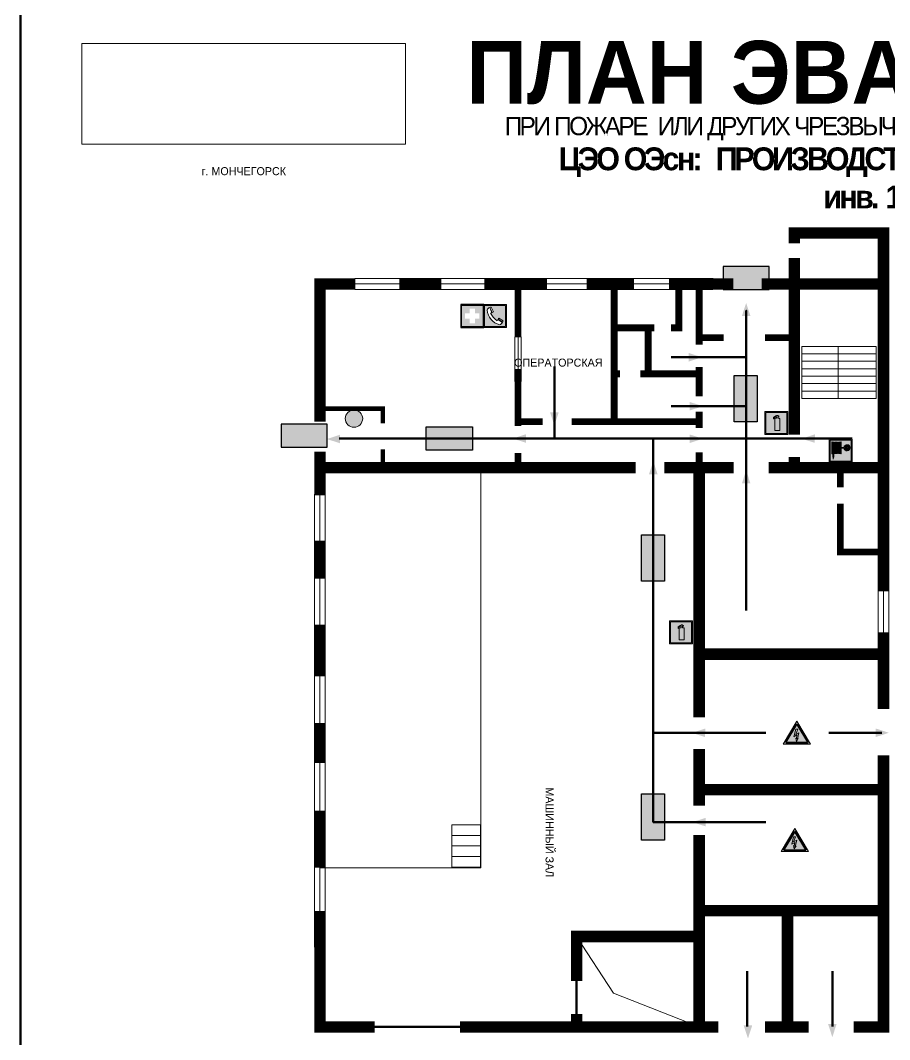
# Model space of a CAD drawing. Header units: millimetres. Extents: x 13114 to 67229, y 22859 to 38520.
# Drawn here: x 20445.4 to 20749.2, y 24699.3 to 25055.8 of the extents above; entities that cross this region are included whole.
import ezdxf

# ---------------------------------------------------------------- set-up
doc = ezdxf.new("R2010")
doc.units = ezdxf.units.MM
doc.layers.add('План_Штампы', color=7, linetype='Continuous')
doc.styles.add('обычный', font='arial.ttf')
picture_1 = doc.add_image_def('image1.jpg', size_in_pixel=(337, 105))

# ---------------------------------------------------------------- blocks, each defined once
blk = doc.blocks.new('A$C7B8C2D5B')
at = {"lineweight": 0}
h = blk.add_hatch(color=5, dxfattribs=at)
h.dxf.hatch_style = 1
h.paths.add_polyline_path([(1.4, -3.02, 1), (-2.11, -3.02, 1)])
at = {"color": 5, "lineweight": 0}
blk.add_circle((-0.36, -3.02), 1.75, dxfattribs=at)
blk = doc.blocks.new('A$C7B4425F7')
at = {"true_color": 0xffffff}
blk.add_hatch(color=7, dxfattribs=at).paths.add_polyline_path([(0, 0), (-16, 0), (-16, -8), (0, -8)])
h = blk.add_hatch(color=126)
h.paths.add_polyline_path([(-0.2, -0.2), (-15.8, -0.2), (-15.8, -7.8), (-0.2, -7.8)])
h.paths.add_polyline_path([(-11.76, -2.03), (-11.76, -3.66), (-11.17, -3.66, -0.568275), (-11.17, -6.18), (-12.58, -6.18), (-12.58, -2.03)], flags=16)
h.paths.add_polyline_path([(-13.33, -4.12, -0.495768), (-13.59, -6.18), (-15.03, -6.18), (-15.03, -2.03), (-13.59, -2.03, -0.487973)], flags=16)
h.paths.add_polyline_path([(-10.25, -2.03), (-9.48, -2.03), (-9.48, -6.18), (-10.25, -6.18)], flags=16)
h.paths.add_polyline_path([(-13.84, -3.69), (-14.24, -3.69), (-14.24, -3.03), (-13.9, -3.03, -0.692621)], flags=0)
h.paths.add_polyline_path([(-9.15, -2.03), (-8.4, -2.03), (-8.04, -3.07), (-7.68, -2.03), (-6.93, -2.03), (-7.64, -4.1), (-6.93, -6.18), (-7.68, -6.18), (-8.04, -5.14), (-8.4, -6.18), (-9.15, -6.18), (-8.44, -4.1)], flags=16)
h.paths.add_polyline_path([(-11.76, -4.46), (-11.42, -4.46, -0.692621), (-11.36, -5.12), (-11.76, -5.12)], flags=0)
h.paths.add_polyline_path([(-13.9, -5.2), (-14.24, -5.2), (-14.24, -4.55), (-13.84, -4.55, -0.708038)], flags=0)
edge = h.paths.add_edge_path(flags=16)
edge.add_ellipse((-5.51, -4.08), major_axis=(0, 2.05), ratio=0.586184, start_angle=0, end_angle=360)
edge = h.paths.add_edge_path(flags=0)
edge.add_ellipse((-5.51, -4.08), major_axis=(0, 1.14), ratio=0.454828, start_angle=0, end_angle=360)
h.paths.add_polyline_path([(-4.13, -4.96, 0.377264), (-3.48, -4.52, 0.0555), (-3.16, -2.03), (-1.66, -2.03), (-1.66, -4.96), (-0.96, -4.96), (-0.96, -7.01), (-1.75, -7.01), (-1.75, -6.18), (-3.3, -6.18), (-3.3, -7.02), (-4.13, -7.02)], flags=16)
h.paths.add_polyline_path([(-2.73, -2.91), (-2.28, -2.91), (-2.28, -4.96), (-3.05, -4.96, 0.079136)], flags=0)
at = {"color": 126}
blk.add_lwpolyline([(-16, -8), (0, -8), (0, 0), (-16, 0)], close=True, dxfattribs=at)
blk = doc.blocks.new('A$C32E8229D')
at = {"true_color": 0xffffff}
blk.add_hatch(color=7, dxfattribs=at).paths.add_polyline_path([(0, 0), (0, -8), (16, -8), (16, 0)])
h = blk.add_hatch(color=126)
h.paths.add_polyline_path([(0.2, -0.2), (15.8, -0.2), (15.8, -7.8), (0.2, -7.8)])
h.paths.add_polyline_path([(13.49, -2.05), (12.08, -2.05), (11.37, -2.63, 0.162397), (11.29, -2.84), (11.29, -3.63), (10.35, -3.63), (10.35, -4.05), (11.68, -4.05), (11.68, -3.48), (12.26, -4.28), (11.29, -5.1), (11.29, -6.78), (11.85, -6.78), (11.85, -5.44), (12.8, -4.64), (12.8, -5.94), (14.46, -5.94), (14.46, -5.39), (13.45, -5.39), (13.45, -3.97), (12.46, -2.59), (13.15, -2.59), (13.69, -3.34), (14.18, -3)], flags=16)
h.paths.add_polyline_path([(10.74, -1.82, 1), (11.8, -1.82, 1)], flags=16)
h.paths.add_polyline_path([(9.39, -3.59), (5.99, -3.59), (6.56, -3.03), (5.91, -3.03), (5.1, -3.83), (5.91, -4.64), (6.56, -4.64), (5.99, -4.09), (9.39, -4.09)], flags=16)
h.paths.add_polyline_path([(4.29, -1.08), (1.72, -1.08), (1.72, -6.6), (4.29, -6.6)], flags=16)
at = {"color": 126}
blk.add_lwpolyline([(16, -8), (0, -8), (0, 0), (16, 0)], close=True, dxfattribs=at)
blk = doc.blocks.new('A$C18900ED3')
h = blk.add_hatch(color=126)
h.paths.add_polyline_path([(-0.18, -0.18), (-7.02, -0.18), (-7.02, -7.02), (-0.18, -7.02)])
h.paths.add_polyline_path([(-5.89, -4.46), (-5.89, -2.77), (-4.46, -2.77), (-4.46, -1.31), (-2.77, -1.31), (-2.77, -2.77), (-1.33, -2.77), (-1.33, -4.46), (-2.77, -4.46), (-2.77, -5.89), (-4.46, -5.89), (-4.46, -4.46)], flags=16)
at = {"color": 126}
for p, q in [((-7.2, 0), (-7.2, -7.2)), ((0, 0), (-7.2, 0)), ((0, -7.2), (0, 0)), ((-7.02, -7.02), (-7.02, -0.18)), ((-7.02, -0.18), (-0.18, -0.18)), ((-0.18, -0.18), (-0.18, -7.02)), ((-7.2, -7.2), (0, -7.2)), ((-0.18, -7.02), (-7.02, -7.02))]:
    blk.add_line(p, q, dxfattribs=at)
blk = doc.blocks.new('A$C456E1F9C')
at = {"lineweight": 5}
h = blk.add_hatch(color=242, dxfattribs=at)
h.paths.add_polyline_path([(0.51, -1.47), (0.51, -13.26), (12.29, -13.26), (12.29, -1.47)])
h.paths.add_polyline_path([(5.42, -4.95, -0.254479), (4.78, -5.4), (3.52, -2.53, -0.209735), (4.23, -2.4)], flags=16)
h.paths.add_polyline_path([(8.53, -8.6), (10.87, -10.17), (10.54, -10.76), (8.03, -9.13, -0.192251)], flags=16)
h.paths.add_polyline_path([(4.61, -5.49, 0.005518), (3.87, -5.72, 0.128647), (7.49, -10.01, 0.00809), (7.83, -9.33), (10.47, -10.97, -0.16736), (8.99, -12.25, -0.327862), (1.95, -3.95, -0.166952), (3.36, -2.62)], flags=16)
at = {"color": 242, "lineweight": 5}
for p, q in [((0, -13.77), (0, -0.97)), ((12.8, -0.97), (0, -0.97)), ((4.61, -5.49), (3.36, -2.62)), ((3.52, -2.53), (4.78, -5.4)), ((4.23, -2.4), (5.42, -4.95)), ((12.8, -13.77), (12.8, -0.97)), ((7.83, -9.33), (10.47, -10.97)), ((8.03, -9.13), (10.54, -10.76)), ((10.81, -10.12), (8.53, -8.6)), ((10.54, -10.76), (10.8, -10.3)), ((10.8, -10.3), (10.81, -10.12)), ((0, -13.77), (12.8, -13.77))]:
    blk.add_line(p, q, dxfattribs=at)
blk.add_lwpolyline([(0.51, -1.47), (12.29, -1.47), (12.29, -13.26), (0.51, -13.26)], close=True, dxfattribs=at)
for centre, radius, start, end in [((4.59, -5.34), 2.99, 114.2845, 152.1974), ((11.12, -3.31), 9.19, 183.9915, 256.6009), ((4.02, -3.27), 0.891, 76.3284, 123.7092), ((14.98, -39.1), 35.17, 107.1487, 108.4135), ((4.68, -4.59), 0.824, 276.9621, 334.0723), ((13.86, -0.94), 11.08, 205.5536, 234.8762), ((-13.31, 0.8), 23.44, 332.5487, 334.4027), ((8.94, -9.5), 0.989, 114.4092, 157.9388), ((7.87, -9.46), 3, 291.9291, 329.9329)]:
    blk.add_arc(centre, radius, start, end, dxfattribs=at)
blk = doc.blocks.new('A$C3AD82952')
at = {"true_color": 0xf5f5ff}
h = blk.add_hatch(color=7, dxfattribs=at)
h.dxf.hatch_style = 1
h.paths.add_polyline_path([(8.21, 8.73, 0.414214), (7.89, 9.05), (7.22, 9.05), (7.22, 9.92), (7.59, 9.92, 1), (7.57, 10.36), (7.22, 10.36), (7.22, 10.6), (6.43, 10.6), (6.43, 10.36), (6.01, 10.36), (4.74, 9.59), (4.74, 8.69), (4.98, 8.73), (4.98, 9.26), (6.12, 9.91), (6.43, 9.91), (6.43, 9.05), (5.76, 9.05, 0.414214), (5.44, 8.73), (5.44, 2.2), (8.21, 2.2)], flags=0)
h.paths.add_polyline_path([(12.8, 12.8), (0, 12.8), (0, 0), (12.8, 0)])
h.paths.add_polyline_path([(0.51, 12.29), (12.29, 12.29), (12.29, 0.51), (0.51, 0.51)], flags=16)
h.paths.add_polyline_path([(4.74, 9.59), (6.01, 10.36), (6.43, 10.36), (6.43, 10.6), (7.22, 10.6), (7.22, 10.36), (7.59, 10.36, -0.94586), (7.59, 9.92), (7.22, 9.92), (7.22, 9.05), (7.89, 9.05, -0.414214), (8.21, 8.73), (8.21, 2.2), (5.44, 2.2), (5.44, 8.73, -0.414214), (5.76, 9.05), (6.43, 9.05), (6.43, 9.91), (6.12, 9.91), (4.98, 9.26), (4.98, 8.73), (4.74, 8.69)], flags=0)
h = blk.add_hatch(color=242)
h.dxf.hatch_style = 1
h.paths.add_polyline_path([(12.29, 12.29), (0.51, 12.29), (0.51, 0.51), (12.29, 0.51)])
h.paths.add_polyline_path([(4.74, 8.69), (4.74, 9.59), (6.01, 10.36), (6.43, 10.36), (6.43, 10.6), (7.22, 10.6), (7.22, 10.36), (7.59, 10.36, -0.94586), (7.59, 9.92), (7.22, 9.92), (7.22, 9.05), (7.89, 9.05, -0.414214), (8.21, 8.73), (8.21, 2.2), (5.44, 2.2), (5.44, 8.73, -0.414214), (5.76, 9.05), (6.43, 9.05), (6.43, 9.91), (6.12, 9.91), (4.98, 9.26), (4.98, 8.73)], flags=16)
h = blk.add_hatch(color=7, dxfattribs=at)
h.dxf.hatch_style = 1
h.paths.add_polyline_path([(8.21, 8.73, 0.414214), (7.89, 9.05), (7.22, 9.05), (7.22, 9.92), (7.59, 9.92, 1), (7.57, 10.36), (7.22, 10.36), (7.22, 10.6), (6.43, 10.6), (6.43, 10.36), (6.01, 10.36), (4.74, 9.59), (4.74, 8.69), (4.98, 8.73), (4.98, 9.26), (6.12, 9.91), (6.43, 9.91), (6.43, 9.05), (5.76, 9.05, 0.414214), (5.44, 8.73), (5.44, 2.2), (8.21, 2.2)])
at = {"color": 242, "lineweight": 5}
for p, q in [((0, 0), (0, 12.8)), ((0, 12.8), (12.8, 12.8)), ((12.8, 0), (12.8, 12.8)), ((6.01, 10.36), (4.74, 9.59)), ((4.74, 9.59), (4.74, 8.69)), ((4.74, 8.69), (4.98, 8.73)), ((4.98, 9.26), (6.12, 9.91)), ((4.98, 8.73), (4.98, 9.26)), ((5.44, 2.2), (5.44, 8.73)), ((5.76, 9.05), (6.43, 9.05)), ((6.01, 10.36), (6.43, 10.36)), ((6.12, 9.91), (6.43, 9.91)), ((7.22, 10.6), (6.43, 10.6)), ((6.43, 10.6), (6.43, 10.36)), ((6.43, 9.91), (6.43, 9.05)), ((7.22, 10.36), (7.22, 10.6)), ((7.59, 10.36), (7.22, 10.36)), ((7.22, 9.05), (7.22, 9.92)), ((7.59, 9.92), (7.22, 9.92)), ((7.89, 9.05), (7.22, 9.05)), ((8.21, 2.2), (8.21, 8.73)), ((0, 0), (12.8, 0)), ((5.44, 2.2), (8.21, 2.2))]:
    blk.add_line(p, q, dxfattribs=at)
blk.add_lwpolyline([(0.51, 12.29), (12.29, 12.29), (12.29, 0.51), (0.51, 0.51)], close=True, dxfattribs=at)
for centre, radius, start, end in [((5.76, 8.73), 0.32, 90, 180), ((7.58, 10.14), 0.223, 273.1875, 86.8125), ((7.89, 8.73), 0.32, 0, 90)]:
    blk.add_arc(centre, radius, start, end, dxfattribs=at)
blk = doc.blocks.new('A$C37112FD5')
at = {"true_color": 0xf5f5ff}
h = blk.add_hatch(color=7, dxfattribs=at)
h.dxf.hatch_style = 1
h.paths.add_polyline_path([(12.8, -7.4), (0, -7.4), (0, -20.2), (12.8, -20.2)])
h.paths.add_polyline_path([(12.29, -7.91), (12.29, -19.69), (0.51, -19.69), (0.51, -7.91)], flags=16)
h.paths.add_polyline_path([(4.98, -9.04, -0.42597), (5.17, -9.22), (5.17, -12.25), (5.17, -15.29, -0.432244), (4.98, -15.47), (4.83, -15.47, -0.42597), (4.64, -15.29), (4.64, -12.25), (4.64, -9.22, -0.432244), (4.83, -9.04)], flags=0)
h.paths.add_polyline_path([(4.28, -9.22), (4.28, -12.25), (4.28, -15.29, -0.432244), (4.09, -15.47), (3.94, -15.47, -0.42597), (3.75, -15.29), (3.75, -12.25), (3.75, -9.22, -0.432244), (3.94, -9.04), (4.09, -9.04, -0.42597)], flags=0)
h.paths.add_polyline_path([(5.72, -9.04), (5.87, -9.04, -0.42597), (6.06, -9.22), (6.06, -12.25), (6.06, -15.29, -0.432244), (5.87, -15.47), (5.72, -15.47, -0.42597), (5.53, -15.29), (5.53, -12.25), (5.53, -9.22, -0.432244)], flags=0)
h.paths.add_polyline_path([(6.42, -8.9), (6.5, -8.9, -0.42597), (6.69, -9.08), (6.69, -12.03), (8.21, -12.03, -15.824349), (8.21, -12.47), (6.69, -12.47), (6.69, -15.42, -0.432244), (6.5, -15.6), (6.42, -15.6)], flags=0)
h.paths.add_polyline_path([(3.39, -9.22), (3.39, -12.25), (3.39, -15.29, -0.432244), (3.2, -15.47), (3.05, -15.47, -0.42597), (2.85, -15.29), (2.85, -12.25), (2.85, -9.22, -0.432244), (3.05, -9.04), (3.2, -9.04, -0.42597)], flags=0)
h.paths.add_polyline_path([(2.5, -9.22), (2.5, -16.71), (1.96, -16.71), (1.96, -9.22, -0.432244), (2.15, -9.04), (2.31, -9.04, -0.42597)], flags=0)
h.paths.add_polyline_path([(1.61, -8.9), (1.61, -15.6), (1.57, -15.6, -0.42597), (1.37, -15.42), (1.37, -12.03), (1.37, -9.09, -0.432244), (1.57, -8.9)], flags=0)
h.paths.add_polyline_path([(9.76, -10.81), (9.76, -12.03), (8.49, -12.03, -0.336371)], flags=0)
h.paths.add_polyline_path([(8.49, -12.47), (9.76, -12.47), (9.76, -13.7, -0.336371)], flags=0)
h.paths.add_polyline_path([(10.11, -10.81, -0.336371), (11.38, -12.03), (10.11, -12.03)], flags=0)
h.paths.add_polyline_path([(10.11, -12.47), (11.38, -12.47, -0.336371), (10.11, -13.7)], flags=0)
h.paths.add_polyline_path([(2.5, -16.84), (2.5, -17.05), (1.97, -17.05), (1.97, -16.84)], flags=0)
h.paths.add_polyline_path([(2.5, -17.24, -0.033778), (2.24, -18.6, -0.033778), (1.97, -17.24)], flags=0)
h = blk.add_hatch(color=242)
h.dxf.hatch_style = 1
h.paths.add_polyline_path([(12.29, -7.91), (0.51, -7.91), (0.51, -19.69), (12.29, -19.69)])
h.paths.add_polyline_path([(6.42, -15.6), (6.42, -8.9), (6.5, -8.9, -0.42597), (6.69, -9.08), (6.69, -12.03), (8.21, -12.03, -15.824349), (8.21, -12.47), (6.69, -12.47), (6.69, -15.42, -0.432244), (6.5, -15.6)], flags=16)
h.paths.add_polyline_path([(5.87, -15.47), (5.72, -15.47, -0.42597), (5.53, -15.29), (5.53, -12.25), (5.53, -9.22, -0.432244), (5.72, -9.04), (5.87, -9.04, -0.42597), (6.06, -9.22), (6.06, -12.25), (6.06, -15.29, -0.432244)], flags=16)
h.paths.add_polyline_path([(4.98, -15.47), (4.83, -15.47, -0.42597), (4.64, -15.29), (4.64, -12.25), (4.64, -9.22, -0.432244), (4.83, -9.04), (4.98, -9.04, -0.42597), (5.17, -9.22), (5.17, -12.25), (5.17, -15.29, -0.432244)], flags=16)
h.paths.add_polyline_path([(4.09, -15.47), (3.94, -15.47, -0.42597), (3.75, -15.29), (3.75, -12.25), (3.75, -9.22, -0.432244), (3.94, -9.04), (4.09, -9.04, -0.42597), (4.28, -9.22), (4.28, -12.25), (4.28, -15.29, -0.432244)], flags=16)
h.paths.add_polyline_path([(3.2, -15.47), (3.05, -15.47, -0.42597), (2.85, -15.29), (2.85, -12.25), (2.85, -9.22, -0.432244), (3.05, -9.04), (3.2, -9.04, -0.42597), (3.39, -9.22), (3.39, -12.25), (3.39, -15.29, -0.432244)], flags=16)
h.paths.add_polyline_path([(2.5, -17.05), (1.97, -17.05), (1.97, -16.84), (2.5, -16.84)], flags=16)
h.paths.add_polyline_path([(2.5, -17.24, -0.033778), (2.24, -18.6, -0.033778), (1.97, -17.24)], flags=16)
h.paths.add_polyline_path([(2.5, -16.71), (1.96, -16.71), (1.96, -9.22, -0.432244), (2.15, -9.04), (2.31, -9.04, -0.42597), (2.5, -9.22)], flags=16)
h.paths.add_polyline_path([(1.61, -15.6), (1.57, -15.6, -0.42597), (1.37, -15.42), (1.37, -12.03), (1.37, -9.09, -0.432244), (1.57, -8.9), (1.61, -8.9)], flags=16)
h.paths.add_polyline_path([(8.49, -12.47), (9.76, -12.47), (9.76, -13.7, -0.336371)], flags=0)
h.paths.add_polyline_path([(10.11, -13.7), (10.11, -12.47), (11.38, -12.47, -0.336371)], flags=0)
h.paths.add_polyline_path([(8.49, -12.03, -0.336371), (9.76, -10.81), (9.76, -12.03)], flags=0)
h.paths.add_polyline_path([(10.11, -12.03), (10.11, -10.81, -0.336371), (11.38, -12.03)], flags=0)
h = blk.add_hatch(color=7, dxfattribs=at)
h.dxf.hatch_style = 1
h.paths.add_polyline_path([(1.61, -8.9), (1.57, -8.9, 0.432244), (1.37, -9.09), (1.37, -12.03), (1.37, -15.42, 0.42597), (1.57, -15.6), (1.61, -15.6)])
h.paths.add_polyline_path([(2.5, -9.22, 0.42597), (2.31, -9.04), (2.15, -9.04, 0.432244), (1.96, -9.22), (1.96, -16.71), (2.5, -16.71)])
h.paths.add_polyline_path([(2.5, -16.84), (1.97, -16.84), (1.97, -17.05), (2.5, -17.05)])
h.paths.add_polyline_path([(2.5, -17.24), (1.97, -17.24, 0.033778), (2.24, -18.6, 0.033778)])
h.paths.add_polyline_path([(3.39, -12.25), (3.39, -9.22, 0.42597), (3.2, -9.04), (3.05, -9.04, 0.432244), (2.85, -9.22), (2.85, -12.25), (2.85, -15.29, 0.42597), (3.05, -15.47), (3.2, -15.47, 0.432244), (3.39, -15.29)])
h.paths.add_polyline_path([(4.28, -12.25), (4.28, -9.22, 0.42597), (4.09, -9.04), (3.94, -9.04, 0.432244), (3.75, -9.22), (3.75, -12.25), (3.75, -15.29, 0.42597), (3.94, -15.47), (4.09, -15.47, 0.432244), (4.28, -15.29)])
h.paths.add_polyline_path([(5.17, -12.25), (5.17, -9.22, 0.42597), (4.98, -9.04), (4.83, -9.04, 0.432244), (4.64, -9.22), (4.64, -12.25), (4.64, -15.29, 0.42597), (4.83, -15.47), (4.98, -15.47, 0.432244), (5.17, -15.29)])
h.paths.add_polyline_path([(6.06, -12.25), (6.06, -9.22, 0.42597), (5.87, -9.04), (5.72, -9.04, 0.432244), (5.53, -9.22), (5.53, -12.25), (5.53, -15.29, 0.42597), (5.72, -15.47), (5.87, -15.47, 0.432244), (6.06, -15.29)])
h.paths.add_polyline_path([(6.69, -12.47), (8.21, -12.47, 15.824349), (8.21, -12.03), (6.69, -12.03), (6.69, -9.08, 0.42597), (6.5, -8.9), (6.42, -8.9), (6.42, -15.6), (6.5, -15.6, 0.432244), (6.69, -15.42)])
h.paths.add_polyline_path([(8.49, -12.47), (9.76, -12.47), (9.76, -13.7, -0.336371)], flags=16)
h.paths.add_polyline_path([(8.49, -12.03, -0.336371), (9.76, -10.81), (9.76, -12.03)], flags=16)
h.paths.add_polyline_path([(10.11, -12.47), (11.38, -12.47, -0.336371), (10.11, -13.7)], flags=16)
h.paths.add_polyline_path([(10.11, -12.03), (10.11, -10.81, -0.336371), (11.38, -12.03)], flags=16)
h = blk.add_hatch(color=242)
h.dxf.hatch_style = 1
h.paths.add_polyline_path([(9.76, -10.81, 0.336371), (8.49, -12.03), (9.76, -12.03)])
h.paths.add_polyline_path([(10.11, -10.81), (10.11, -12.03), (11.38, -12.03, 0.336371)])
h.paths.add_polyline_path([(11.38, -12.47), (10.11, -12.47), (10.11, -13.7, 0.336371)])
h.paths.add_polyline_path([(9.76, -12.47), (8.49, -12.47, 0.336371), (9.76, -13.7)])
at = {"color": 242, "lineweight": 5}
for p, q in [((0, -20.2), (0, -7.4)), ((0, -7.4), (12.8, -7.4)), ((1.37, -12.03), (1.37, -9.08)), ((1.57, -8.9), (1.61, -8.9)), ((1.61, -8.9), (1.61, -15.6)), ((1.96, -16.71), (1.96, -9.22)), ((2.15, -9.04), (2.31, -9.04)), ((2.5, -16.71), (2.5, -9.22)), ((2.85, -12.25), (2.85, -9.22)), ((3.05, -9.04), (3.2, -9.04)), ((3.39, -12.25), (3.39, -9.22)), ((3.75, -12.25), (3.75, -9.22)), ((3.94, -9.04), (4.09, -9.04)), ((4.28, -12.25), (4.28, -9.22)), ((4.64, -12.25), (4.64, -9.22)), ((4.83, -9.04), (4.98, -9.04)), ((5.17, -12.25), (5.17, -9.22)), ((5.53, -12.25), (5.53, -9.22)), ((5.72, -9.04), (5.87, -9.04)), ((6.06, -12.25), (6.06, -9.22)), ((6.42, -8.9), (6.42, -15.6)), ((6.5, -8.9), (6.42, -8.9)), ((6.69, -12.03), (6.69, -9.08)), ((9.76, -10.81), (9.76, -12.03)), ((10.11, -10.81), (10.11, -12.03)), ((12.8, -20.2), (12.8, -7.4)), ((1.37, -12.03), (1.37, -15.42)), ((1.57, -15.6), (1.61, -15.6)), ((1.96, -16.71), (2.5, -16.71)), ((1.97, -16.84), (2.5, -16.84)), ((1.97, -17.05), (1.97, -16.84)), ((2.5, -17.05), (1.97, -17.05)), ((2.5, -16.84), (2.5, -17.05)), ((2.85, -12.25), (2.85, -15.29)), ((3.05, -15.47), (3.2, -15.47)), ((3.39, -12.25), (3.39, -15.29)), ((3.75, -12.25), (3.75, -15.29)), ((3.94, -15.47), (4.09, -15.47)), ((4.28, -12.25), (4.28, -15.29)), ((4.64, -12.25), (4.64, -15.29)), ((4.83, -15.47), (4.98, -15.47)), ((5.17, -12.25), (5.17, -15.29)), ((5.53, -12.25), (5.53, -15.29)), ((5.72, -15.47), (5.87, -15.47)), ((6.06, -12.25), (6.06, -15.29)), ((6.42, -15.6), (6.5, -15.6)), ((8.21, -12.03), (6.69, -12.03)), ((8.21, -12.47), (6.69, -12.47)), ((6.69, -12.47), (6.69, -15.42)), ((9.76, -12.03), (8.49, -12.03)), ((9.76, -12.47), (8.49, -12.47)), ((9.76, -12.47), (9.76, -13.7)), ((11.38, -12.03), (10.11, -12.03)), ((11.38, -12.47), (10.11, -12.47)), ((10.11, -12.47), (10.11, -13.7)), ((0, -20.2), (12.8, -20.2)), ((1.97, -17.24), (2.5, -17.24))]:
    blk.add_line(p, q, dxfattribs=at)
blk.add_lwpolyline([(0.51, -7.91), (12.29, -7.91), (12.29, -19.69), (0.51, -19.69)], close=True, dxfattribs=at)
for centre, radius, start, end in [((1.56, -9.09), 0.182, 87.1027, 180.6071), ((2.15, -9.22), 0.182, 87.1027, 180.6071), ((2.32, -9.22), 0.182, 359.3929, 92.8973), ((3.04, -9.22), 0.182, 87.1027, 180.6071), ((3.21, -9.22), 0.182, 359.3929, 92.8973), ((3.93, -9.22), 0.182, 87.1027, 180.6071), ((4.1, -9.22), 0.182, 359.3929, 92.8973), ((4.82, -9.22), 0.182, 87.1027, 180.6071), ((4.99, -9.22), 0.182, 359.3929, 92.8973), ((5.71, -9.22), 0.182, 87.1027, 180.6071), ((5.88, -9.22), 0.182, 359.3929, 92.8973), ((6.51, -9.09), 0.182, 359.3929, 92.8973), ((9.93, -12.25), 1.74, 187.2319, 172.7681), ((9.93, -12.25), 1.46, 96.9927, 171.3585), ((9.93, -12.25), 1.46, 8.6415, 83.0073), ((1.56, -15.42), 0.182, 179.3929, 272.8973), ((3.04, -15.29), 0.182, 179.3929, 272.8973), ((3.21, -15.29), 0.182, 267.1027, 0.6071), ((3.93, -15.29), 0.182, 179.3929, 272.8973), ((4.1, -15.29), 0.182, 267.1027, 0.6071), ((4.82, -15.29), 0.182, 179.3929, 272.8973), ((4.99, -15.29), 0.182, 267.1027, 0.6071), ((5.71, -15.29), 0.182, 179.3929, 272.8973), ((5.88, -15.29), 0.182, 267.1027, 0.6071), ((6.51, -15.42), 0.182, 267.1027, 0.6071), ((9.93, -12.25), 1.46, 188.6415, 263.0073), ((9.93, -12.25), 1.46, 276.9927, 351.3585), ((12.17, -15.98), 10.27, 187.041, 194.7793), ((-7.7, -15.98), 10.27, 345.2207, 352.959)]:
    blk.add_arc(centre, radius, start, end, dxfattribs=at)
blk = doc.blocks.new('A$C3E6D3DDE')
at = {"lineweight": 5}
h = blk.add_hatch(color=40, dxfattribs=at)
h.paths.add_polyline_path([(24.1, 1.45), (16.46, -11.35), (31.74, -11.35)])
h.paths.add_polyline_path([(24.09, -0.46), (30.03, -10.41), (18.14, -10.41)], flags=16)
h.paths.add_polyline_path([(24.54, -3.08), (23.41, -6.02), (25.13, -5.01), (24.33, -8.5), (24.82, -8.27), (23.79, -9.86), (23.4, -8.04), (23.8, -8.43), (24.04, -6.29), (22.39, -7.25), (23.44, -3.08)], flags=0)
h = blk.add_hatch(color=256, dxfattribs=at)
h.paths.add_polyline_path([(24.37, 0.03, 0.567511), (23.82, 0.03), (17.59, -10.4, 0.582454), (17.86, -10.88), (30.32, -10.88, 0.582149), (30.6, -10.4)])
h.paths.add_polyline_path([(24.09, -0.46), (18.14, -10.41), (30.03, -10.41)], flags=16)
h.paths.add_polyline_path([(24.54, -3.08), (23.41, -6.02), (25.13, -5.01), (24.33, -8.5), (24.82, -8.27), (23.79, -9.86), (23.4, -8.04), (23.8, -8.43), (24.04, -6.29), (22.39, -7.25), (23.44, -3.08)], flags=0)
h = blk.add_hatch(color=40, dxfattribs=at)
h.paths.add_polyline_path([(24.09, -0.46), (18.14, -10.41), (30.03, -10.41)])
h.paths.add_polyline_path([(24.82, -8.27), (23.79, -9.86), (23.4, -8.04), (23.8, -8.43), (24.04, -6.29), (22.39, -7.25), (23.44, -3.08), (24.54, -3.08), (23.41, -6.02), (25.13, -5.01), (24.33, -8.5)], flags=16)
at = {"color": 40, "lineweight": 5}
for p, q in [((16.46, -11.35), (24.1, 1.45)), ((24.1, 1.45), (31.74, -11.35))]:
    blk.add_line(p, q, dxfattribs=at)
at = {"lineweight": 5}
for p, q in [((17.59, -10.4), (23.82, 0.03)), ((24.37, 0.03), (30.6, -10.4)), ((18.14, -10.41), (24.09, -0.46)), ((23.44, -3.08), (22.39, -7.25)), ((23.41, -6.02), (24.54, -3.08)), ((25.13, -5.01), (23.41, -6.02)), ((24.54, -3.08), (23.44, -3.08)), ((24.09, -0.46), (30.03, -10.41)), ((24.33, -8.5), (25.13, -5.01)), ((17.86, -10.88), (30.32, -10.88)), ((18.14, -10.41), (30.03, -10.41)), ((22.39, -7.25), (24.04, -6.29)), ((23.8, -8.43), (23.4, -8.04)), ((23.4, -8.04), (23.79, -9.86)), ((23.79, -9.86), (24.82, -8.27)), ((24.04, -6.29), (23.8, -8.43)), ((24.82, -8.27), (24.33, -8.5))]:
    blk.add_line(p, q, dxfattribs=at)
at = {"color": 50, "lineweight": 5}
blk.add_line((31.74, -11.35), (16.46, -11.35), dxfattribs=at)

msp = doc.modelspace()

# ---------------------------------------------------------------- linework, layer by layer
at = {"color": 6, "lineweight": 100}
msp.add_lwpolyline([(20445.35, 24671.92), (21045.35, 24671.92), (21045.35, 25066.92), (20445.35, 25066.92)], close=True, dxfattribs=at)
at = {"lineweight": 100, "const_width": 4}
for points in [[(20747.1, 24963.6), (20747.1, 24981.44), (20715.92, 24981.44), (20715.92, 24977.77)], [(20715.92, 24972.63), (20715.92, 24963.6)], [(20550.07, 24915.41), (20550.07, 24963.6), (20562.47, 24963.6)], [(20577.8, 24963.6), (20592.53, 24963.6)], [(20607.57, 24963.6), (20629.5, 24963.6)], [(20643.29, 24963.6), (20659.9, 24963.6)], [(20672.12, 24963.6), (20694.55, 24963.6)], [(20704.46, 24963.6), (20747.1, 24963.6), (20747.1, 24856.06)], [(20715.92, 24963.6), (20715.92, 24910.89)], [(20550.07, 24889.61), (20550.07, 24904.97)], [(20715.92, 24903.08), (20715.92, 24899.3), (20747.1, 24899.3)], [(20660.48, 24899.3), (20550.07, 24899.3)], [(20694.75, 24899.3), (20670.48, 24899.3)], [(20682.65, 24899.3), (20682.65, 24812.05)], [(20715.92, 24899.3), (20706.92, 24899.3)], [(20550.07, 24860.54), (20550.07, 24873.81)], [(20550.07, 24826.4), (20550.07, 24844.42)], [(20747.1, 24841.71), (20747.1, 24814.92)], [(20682.65, 24834.11), (20747.1, 24834.11)], [(20550.07, 24796.06), (20550.07, 24809.97)], [(20682.65, 24800.89), (20682.65, 24781.11)], [(20747.1, 24798.66), (20747.1, 24703.7), (20736.69, 24703.7)], [(20682.65, 24786.74), (20747.1, 24786.74)], [(20550.07, 24759.4), (20550.07, 24779.31)], [(20682.65, 24770.91), (20682.65, 24703.7)], [(20569.25, 24703.7), (20550.07, 24703.7), (20550.07, 24744.23)], [(20682.65, 24744.35), (20747.1, 24744.35)], [(20713.55, 24744.35), (20713.55, 24703.7)], [(20682.65, 24735.37), (20639.8, 24735.37), (20639.8, 24719.78)], [(20639.8, 24708.2), (20639.8, 24703.7)], [(20689.37, 24703.7), (20599.04, 24703.7)], [(20720.98, 24703.7), (20705.67, 24703.7)]]:
    msp.add_lwpolyline(points, dxfattribs=at)
at = {"lineweight": 0}
for points in [[(20562.31, 24965.51), (20687.54, 24965.51)], [(20562.24, 24961.63), (20687.48, 24961.63)], [(20562.47, 24963.6), (20687.7, 24963.6)], [(20618.2, 24945.07), (20618.2, 24929.45)], [(20619.32, 24944.88), (20619.32, 24929.26)], [(20620.47, 24945.12), (20620.47, 24929.5)], [(20606.34, 24900.42), (20606.34, 24761.33)], [(20548.2, 24890.1), (20548.2, 24731.67)], [(20550.07, 24889.61), (20550.07, 24731.18)], [(20551.91, 24889.85), (20551.91, 24731.41)], [(20745.28, 24857.39), (20745.28, 24835.56)], [(20748.95, 24857.68), (20748.95, 24835.85)], [(20747.1, 24856.06), (20747.1, 24834.23)], [(20550.07, 24759.4), (20606.34, 24759.4), (20606.34, 24761.33)], [(20639.8, 24735.37), (20652.73, 24715.57), (20682.65, 24703.7)]]:
    msp.add_lwpolyline(points, dxfattribs=at)
for points, const_width in [([(20619.32, 24944.88), (20619.32, 24964.14)], 2.4), ([(20655.02, 24932.18), (20652.96, 24932.18), (20652.96, 24963.41), (20652.96, 24915.43), (20682.65, 24915.43), (20638.08, 24915.43)], 2.4), ([(20682.65, 24942.33), (20682.65, 24963.82)], 2.4), ([(20672.78, 24948.23), (20675.52, 24948.23), (20675.52, 24962.45)], 2.4), ([(20664.83, 24932.18), (20664.83, 24948.23), (20667.04, 24948.23), (20652.96, 24948.23)], 2.4), ([(20682.65, 24944.8), (20691.19, 24944.8)], 2.4), ([(20705.65, 24944.8), (20714.54, 24944.8)], 2.4), ([(20682.65, 24924.23), (20682.65, 24934.57)], 2.4), ([(20627.95, 24915.43), (20619.32, 24915.43), (20619.32, 24913.91), (20619.32, 24933.84)], 2.4), ([(20682.65, 24932.18), (20662.05, 24932.18)], 2.4), ([(20550.07, 24919.98), (20572.06, 24919.98), (20572.06, 24914.87)], 1.6), ([(20682.65, 24913.24), (20682.65, 24918.93)], 2.4), ([(20572.06, 24905.71), (20572.06, 24898.38)], 1.6), ([(20619.32, 24904.51), (20619.32, 24899.3)], 2.4), ([(20682.65, 24899.3), (20682.65, 24904.71)], 2.4), ([(20732.01, 24898.23), (20732.01, 24892.49)], 2.4), ([(20732.01, 24886.74), (20732.01, 24869.85), (20746.36, 24869.85)], 2.4), ([(20639.8, 24719.78), (20639.8, 24705.88)], 0.8)]:
    msp.add_lwpolyline(points, dxfattribs=dict(at, const_width=const_width))
at = {"color": 126, "lineweight": 100, "true_color": 0x008754}
for points in [[(20556.82, 24909.49), (20699.11, 24909.49), (20699.11, 24954.23), (20699.11, 24849.42)], [(20699.11, 24937.99), (20672.85, 24937.99)], [(20632.04, 24909.49), (20632.04, 24934.73)], [(20672.85, 24920.84), (20699.11, 24920.84)], [(20666.62, 24909.49), (20666.62, 24775.38), (20705.96, 24775.38)], [(20699.11, 24909.49), (20736.13, 24909.49)], [(20666.62, 24806.56), (20705.96, 24806.56)], [(20727.99, 24806.56), (20746.5, 24806.56)], [(20699.48, 24723.24), (20699.48, 24703.82)], [(20729.24, 24703.82), (20729.24, 24723.24)]]:
    msp.add_lwpolyline(points, dxfattribs=at)
at = {"lineweight": 0}
for points in [[(20731.24, 24941.74), (20731.24, 24939.14), (20718.59, 24939.14), (20718.59, 24941.74)], [(20744.52, 24941.74), (20744.52, 24939.14), (20731.24, 24939.14), (20731.24, 24941.74)], [(20731.24, 24939.14), (20731.24, 24936.54), (20718.59, 24936.54), (20718.59, 24939.14)], [(20731.24, 24936.54), (20731.24, 24933.93), (20718.59, 24933.93), (20718.59, 24936.54)], [(20744.52, 24939.14), (20744.52, 24936.54), (20731.24, 24936.54), (20731.24, 24939.14)], [(20744.52, 24936.54), (20744.52, 24933.93), (20731.24, 24933.93), (20731.24, 24936.54)], [(20731.24, 24933.93), (20731.24, 24931.33), (20718.59, 24931.33), (20718.59, 24933.93)], [(20744.52, 24933.93), (20744.52, 24931.33), (20731.24, 24931.33), (20731.24, 24933.93)], [(20731.24, 24931.33), (20731.24, 24928.73), (20718.59, 24928.73), (20718.59, 24931.33)], [(20731.24, 24928.73), (20731.24, 24926.12), (20718.59, 24926.12), (20718.59, 24928.73)], [(20744.52, 24931.33), (20744.52, 24928.73), (20731.24, 24928.73), (20731.24, 24931.33)], [(20744.52, 24928.73), (20744.52, 24926.12), (20731.24, 24926.12), (20731.24, 24928.73)], [(20731.24, 24926.12), (20731.24, 24923.52), (20718.59, 24923.52), (20718.59, 24926.12)], [(20744.52, 24926.12), (20744.52, 24923.52), (20731.24, 24923.52), (20731.24, 24926.12)], [(20606.18, 24774.43), (20606.18, 24770.73), (20596.19, 24770.73), (20596.19, 24774.43)], [(20606.18, 24770.73), (20606.18, 24767.03), (20596.19, 24767.03), (20596.19, 24770.73)], [(20606.18, 24767.03), (20606.18, 24763.33), (20596.19, 24763.33), (20596.19, 24767.03)], [(20606.18, 24763.33), (20606.18, 24759.62), (20596.19, 24759.62), (20596.19, 24763.33)]]:
    msp.add_lwpolyline(points, close=True, dxfattribs=at)
at = {"lineweight": 100}
msp.add_lwpolyline([(20569.25, 24703.7), (20607.46, 24703.7)], dxfattribs=at)
at = {"layer": 'План_Штампы', "color": 126, "true_color": 0x008754}
for points in [[(20700.59, 24952.35), (20697.6, 24952.36), (20699.08, 24956.95)], [(20679.01, 24936.44), (20679.02, 24939.43), (20683.61, 24937.95)], [(20679.35, 24919.32), (20679.36, 24922.31), (20683.95, 24920.83)], [(20630.53, 24918.65), (20633.52, 24918.64), (20632.04, 24914.06)], [(20557.11, 24910.85), (20557.1, 24907.86), (20552.52, 24909.34)], [(20622.11, 24911.02), (20622.1, 24908.03), (20617.51, 24909.51)], [(20679.35, 24907.94), (20679.36, 24910.93), (20683.95, 24909.45)], [(20723.1, 24910.99), (20723.09, 24908), (20718.5, 24909.48)], [(20668.12, 24897.02), (20665.13, 24897.03), (20666.62, 24901.62)], [(20700.59, 24893.8), (20697.6, 24893.81), (20699.08, 24898.4)], [(20684.76, 24808.08), (20684.75, 24805.09), (20680.17, 24806.57)], [(20744.4, 24805.11), (20744.41, 24808.1), (20749, 24806.61)], [(20684.91, 24776.85), (20684.9, 24773.86), (20680.32, 24775.35)], [(20698.21, 24704.28), (20701.2, 24704.27), (20699.72, 24699.68)], [(20727.71, 24704.76), (20730.7, 24704.75), (20729.22, 24700.16)]]:
    msp.add_solid(points, dxfattribs=at)

# ---------------------------------------------------------------- block references
for name, p, xscale, yscale, zscale in [('A$C18900ED3', (20607.32, 24956.36), 1.111111111007631, 1.111111111007631, 1.111111111007631), ('A$C456E1F9C', (20607.32, 24956.97), 0.625, 0.625, 0.625), ('A$C3AD82952', (20705.67, 24910.93), 0.625, 0.625, 0.625), ('A$C37112FD5', (20728.15, 24913.94), 0.6249984004534781, 0.6249984004534781, 0.6249984004534781), ('A$C3AD82952', (20672.3, 24837.7), 0.625, 0.625, 0.625), ('A$C3E6D3DDE', (20701.78, 24809.77), 0.625, 0.625, 0.625), ('A$C3E6D3DDE', (20701.04, 24772.18), 0.625, 0.625, 0.625)]:
    msp.add_blockref(name, p, dxfattribs=dict(xscale=xscale, yscale=yscale, zscale=zscale))
at = {"xscale": 1.741935482621193, "yscale": 1.741935482621193, "zscale": 1.741935482621193, "rotation": 270}
msp.add_blockref('A$C7B8C2D5B', (20567.23, 24915.87), dxfattribs=at)
at = {"layer": 'План_Штампы'}
for p in [(20707.09, 24969.66), (20552.57, 24914.51)]:
    msp.add_blockref('A$C7B4425F7', p, dxfattribs=at)
at = {"layer": 'План_Штампы', "color": 126, "true_color": 0x008754, "xscale": 1.012510887696, "yscale": 1.012510887696, "zscale": 1.012510887696}
for p, rotation in [((20702.98, 24931.6), 269.9978653237144), ((20587.19, 24913.56), 359.9978653237144), ((20670.54, 24875.8), 269.9978653237144), ((20670.54, 24785.23), 269.9978653237144)]:
    msp.add_blockref('A$C32E8229D', p, dxfattribs=dict(at, rotation=rotation))

# ---------------------------------------------------------------- texts
at = {"lineweight": 0, "style": 'обычный'}
for s, insert, char_height, width, attachment_point in [('{\\fProxima Nova Rg|b1|i0|c204|p2;ПЛАН ЭВАКУАЦИИ}', (20601.28, 25048.61), 22, 493.8901, 1), ('\\pi-8.4,l8.4,t8.4;{\\fProxima Nova Rg|b0|i0|c204|p2;г. МОНЧЕГОРСК\\H1.1997x; }', (20523.45, 25003.01), 2.8, 126.6484, 5), ('\\pi-8.4,l8.4,t8.4;{\\fProxima Nova Rg|b0|i0|c204|p2;ОПЕРАТОРСКАЯ\\H1.1997x; }', (20633.41, 24936.05), 2.8, 126.6484, 5)]:
    msp.add_mtext(s, dxfattribs=dict(at, insert=insert, char_height=char_height, width=width, attachment_point=attachment_point))
at = {"color": 0, "lineweight": 0, "insert": (20752.1, 25016.62), "char_height": 8, "width": 449.2158, "attachment_point": 5, "style": 'обычный'}
msp.add_mtext('{\\fArial Black|b1|i0|c204|p34;\\H2x;\\T0.85;  \\fArial Narrow|b0|i0|c204|p34;\\H0.8x;\\W0.9;\\P\\fProxima Nova Rg|b0|i0|c204|p2;\\H0.5x;\\W1;\\C256;ПРИ ПОЖАРЕ  ИЛИ ДРУГИХ ЧРЕЗВЫЧАЙНЫХ СИТУАЦИЯХ  ИЗ ПОМЕЩЕНИЙ \\fProxima Nova Rg|b1|i0|c204|p2;\\H1.25x;\\PЦЭО ОЭсн: \\fProxima Nova Rg|b1|i0|c0|p2; \\fProxima Nova Rg|b1|i0|c204|p2;ПРОИЗВОДСТВЕННЫЙ КОРПУС\\fProxima Nova Rg|b1|i0|c0|p2; \\fProxima Nova Rg|b1|i0|c204|p2;1\\fProxima Nova Rg|b1|i0|c0|p2; \\fProxima Nova Rg|b1|i0|c204|p2;ЭТАЖ\\Pинв. 140038}', dxfattribs=at)
at = {"lineweight": 0, "insert": (20630.33, 24771.79), "char_height": 2.8, "width": 126.6484, "attachment_point": 5, "rotation": 270, "style": 'обычный'}
msp.add_mtext('\\pi-8.4,l8.4,t8.4;{\\fProxima Nova Rg|b0|i0|c204|p2;МАШИННЫЙ ЗАЛ\\H1.6404x; }', dxfattribs=at)

# ---------------------------------------------------------------- pictures from other files: only their frames are drawn
at = {"color": 7, "lineweight": 0, "true_color": 0xf5f5ff}
image = msp.add_image(picture_1, insert=(20466.84, 25012.48), size_in_units=(113.11, 35.24), dxfattribs=at)
image.dxf.flags = 7

doc.saveas('drawing.dxf')
